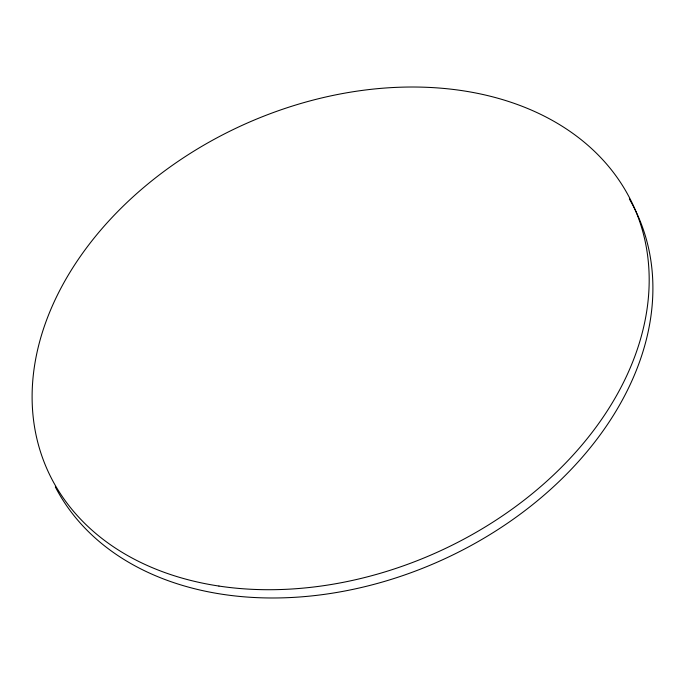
<?xml version="1.0" encoding="UTF-8"?>
<svg xmlns="http://www.w3.org/2000/svg" width="685" height="685" viewBox="0 0 685 685"><rect width="100%" height="100%" fill="white"/><g stroke="black" fill="none" stroke-linecap="round" stroke-linejoin="round"><path stroke-width="1.03" d="M629.369 199.01A321.402 234.681 -24.2 0 1 457.46 552.658A321.402 234.681 -24.2 0 1 55.331 486.932M218.935 586.06A321.402 234.681 -24.2 0 0 647.034 251.523A321.402 234.681 -24.2 0 0 155.957 177.518A321.402 234.681 -24.2 0 0 218.935 586.06"/></g></svg>
